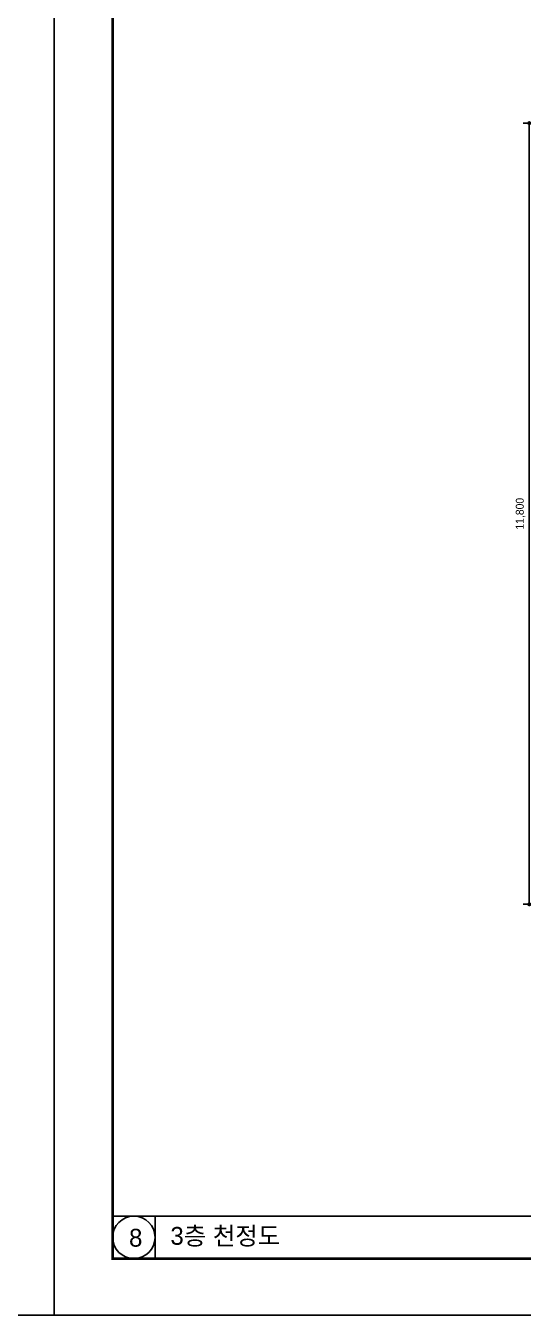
# Model space of a CAD drawing. Header units: millimetres. Extents: x -224448 to 1592092, y -164641 to 319001.
# Drawn here: x 147430 to 154933, y 146190 to 165667 of the extents above; entities that cross this region are included whole.
import ezdxf

# ---------------------------------------------------------------- set-up
doc = ezdxf.new("R2010")
doc.units = ezdxf.units.MM
doc.layers.get('Defpoints').update_dxf_attribs({"color": 35})
doc.layers.add('DIM', color=3, linetype='Continuous')
doc.layers.add('I_FORMAT', color=7, linetype='Continuous')
doc.styles.add('IABU-글꼴스타일', font='')
doc.styles.add('sim', font='')
doc.styles.get('IABU-글꼴스타일').set_extended_font_data('HY울릉도L')
doc.styles.get('sim').set_extended_font_data('Pretendard Variable Light')
doc.dimstyles.new('IABC-100 (SUB)', dxfattribs={"dimscale": 60, "dimtxt": 2, "dimasz": 1, "dimexe": 1.5, "dimexo": 2, "dimgap": 1, "dimtad": 1, "dimdec": 0, "dimdsep": 46, "dimlunit": 6, "dimtxsty": 'IABU-글꼴스타일', "dimblk": '1234_Dot', "dimcen": 1, "dimclrd": 4, "dimclre": 4, "dimclrt": 7, "dimadec": 0, "dimazin": 0, "dimtfac": 1, "dimtdec": 0, "dimtix": 1, "dimtmove": 2, "dimatfit": 3, "dimldrblk": '1234_Dot', "dimfxl": 2, "dimtolj": 1, "dimtzin": 0, "dimarcsym": 0})

# ---------------------------------------------------------------- blocks, each defined once
blk = doc.blocks.new('1234_Dot')
at = {"color": 0, "linetype": 'ByBlock', "lineweight": -2}
blk.add_line((-0.5, 0), (-1, 0), dxfattribs=at)
at = {"color": 0, "linetype": 'ByBlock', "const_width": 0.5}
blk.add_lwpolyline([(-0.25, 0, 1), (0.25, 0, 1)], format="xyb", close=True, dxfattribs=at)
blk = doc.blocks.new('*D627')
at = {"layer": 'Defpoints', "color": 0, "ltscale": 50, "transparency": 16777216}
for p in [(156225, 164197), (155025, 152397), (156225, 152397)]:
    blk.add_point(p, dxfattribs=at)
at = {"layer": 'DIM', "color": 4, "lineweight": -2, "ltscale": 50, "transparency": 16777216}
for p, q in [((156105, 164197), (154935, 164197)), ((155025, 164137), (155025, 152457)), ((156105, 152397), (154935, 152397))]:
    blk.add_line(p, q, dxfattribs=at)
at = {"layer": 'DIM', "color": 4, "lineweight": -2, "ltscale": 50, "transparency": 16777216, "xscale": 60, "yscale": 60, "zscale": 60}
for p, rotation in [((155025, 164197), 90), ((155025, 152397), 270)]:
    blk.add_blockref('1234_Dot', p, dxfattribs=dict(at, rotation=rotation))
at = {"layer": 'DIM', "color": 7, "ltscale": 50, "transparency": 16777216, "insert": (154893, 158297), "char_height": 120, "attachment_point": 5, "rotation": 90, "style": 'IABU-글꼴스타일'}
blk.add_mtext('\\A1;11,800', dxfattribs=at)

msp = doc.modelspace()

# ---------------------------------------------------------------- linework, layer by layer
at = {"layer": 'Defpoints'}
for points in [[(114260, 169950.153), (147860, 169950.153), (147860, 146190.153), (114260, 146190.153)], [(147860, 169950.153), (181460, 169950.153), (181460, 146190.153), (147860, 146190.153)]]:
    msp.add_lwpolyline(points, close=True, dxfattribs=at)
at = {"layer": 'I_FORMAT'}
msp.add_line((177447.975, 147685.353), (148740, 147685.353), dxfattribs=at)
at = {"layer": 'I_FORMAT', "const_width": 40.174}
msp.add_lwpolyline([(177447.975, 147045.353), (148740, 147045.353), (148740, 169094.953), (177447.975, 169094.953)], dxfattribs=at)
at = {"layer": 'I_FORMAT'}
msp.add_lwpolyline([(148740, 147685.353), (149380, 147685.353), (149380, 147045.353), (148740, 147045.353)], close=True, dxfattribs=at)
msp.add_circle((149060, 147365.353), 320, dxfattribs=at)

# ---------------------------------------------------------------- texts
at = {"layer": 'I_FORMAT', "char_height": 270, "width": 5910.6775, "attachment_point": 5, "style": 'sim'}
for s, insert in [('\\pxql;8', (151943.012, 147358.466)), ('\\pxql;3층 천정도', (152567.099, 147374.466))]:
    msp.add_mtext(s, dxfattribs=dict(at, insert=insert))

# ---------------------------------------------------------------- dimensions: what is measured, and where the dimension line sits
at = {"layer": 'DIM', "ltscale": 50}
dim = msp.add_linear_dim(base=(155024.894, 152396.74), p1=(156224.894, 164196.74), p2=(156224.894, 152396.74), angle=90, dimstyle='IABC-100 (SUB)', dxfattribs=at)
dim.commit()
dim.dimension.update_dxf_attribs({"geometry": '*D627', "text_midpoint": (154893.466, 158296.74)})

doc.saveas('drawing.dxf')
